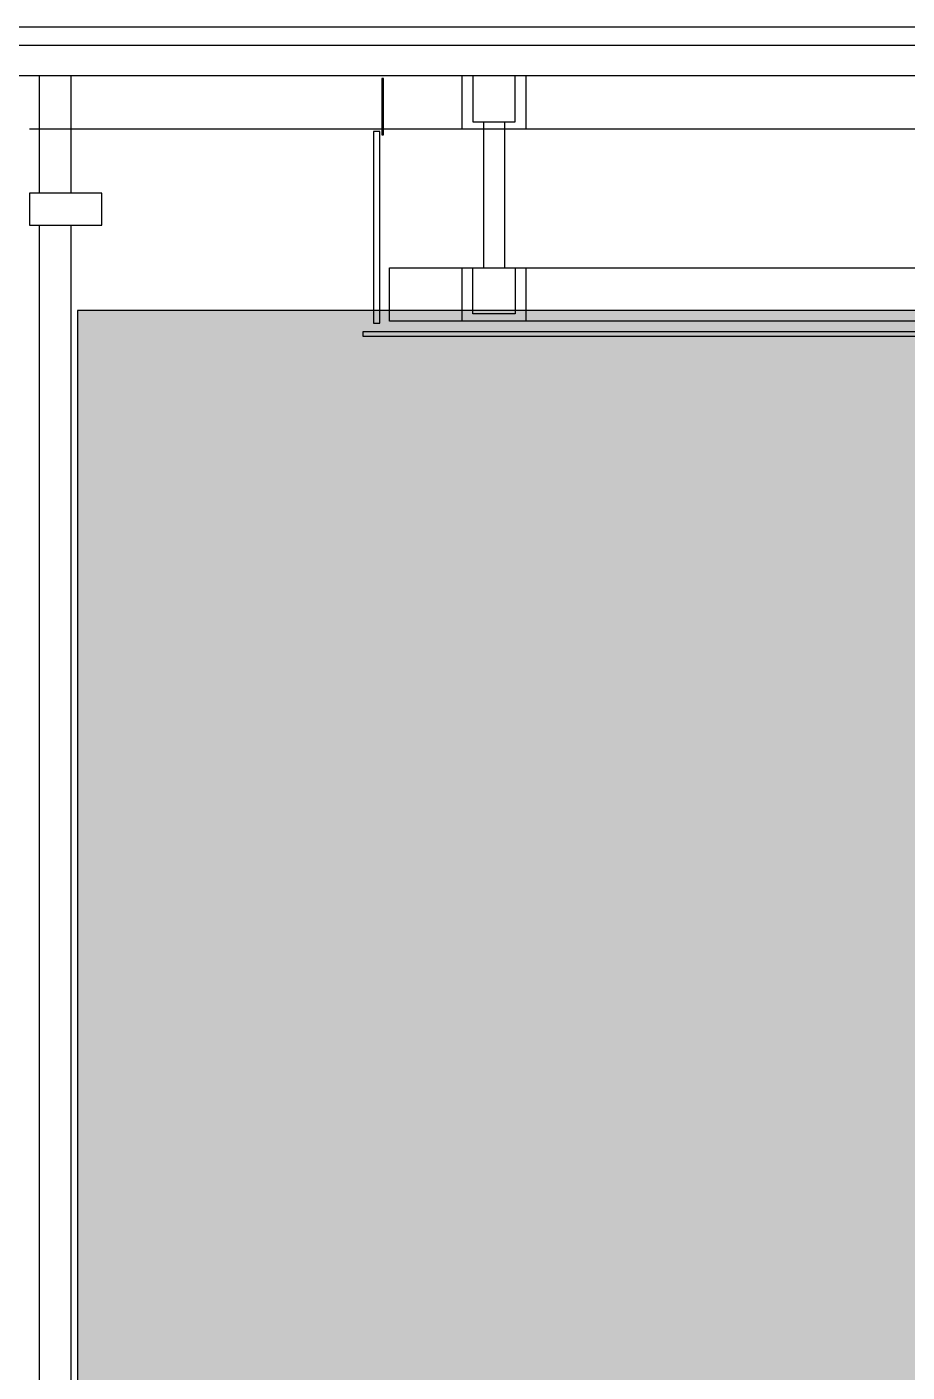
# Model space of a CAD drawing. Header units: metres. Extents: x 19 to 194, y 62 to 154.
# Drawn here: x 29.11 to 33.24, y 134.42 to 140.73 of the extents above; entities that cross this region are included whole.
import ezdxf

# ---------------------------------------------------------------- set-up
doc = ezdxf.new("R2010")
doc.units = ezdxf.units.M
doc.header["$MEASUREMENT"] = 0
doc.layers.add('ALL', color=7, linetype='Continuous')
doc.layers.add('ALL4', color=7, linetype='Continuous')

msp = doc.modelspace()

# ---------------------------------------------------------------- hatches: boundary and pattern name
at = {"layer": 'ALL4', "lineweight": 0, "true_color": 0xe6e6e6, "transparency": 33554687}
h = msp.add_hatch(color=254, dxfattribs=at)
h.dxf.hatch_style = 1
h.paths.add_polyline_path([(181.2945, 128.8704), (187.0549, 128.8704), (187.0549, 139.3912), (29.3495, 139.4008), (29.3495, 127.8507), (32.7796, 127.8507), (32.7295, 82.9907), (29.3495, 82.9907), (29.3495, 69.8204), (187.0545, 69.8204), (187.0545, 83.1151), (181.2945, 83.1151)])

# ---------------------------------------------------------------- linework, layer by layer
at = {"layer": 'ALL', "color": 18, "lineweight": 25, "true_color": 0x000000}
for points in [[(28.5001, 140.7303), (37.2571, 140.7303), (37.2571, 140.6453)], [(36.6001, 140.5003), (36.6001, 140.2503), (29.1251, 140.2503)], [(29.1699, 140.5003), (29.1699, 139.9503)], [(29.3199, 139.9503), (29.3199, 140.5003)], [(31.1532, 140.2503), (31.1532, 140.5003)], [(31.4532, 140.5003), (31.4532, 140.2503)], [(31.2532, 140.2853), (31.2532, 139.6003)], [(31.3532, 140.2853), (31.3532, 139.6003)], [(29.1699, 139.8003), (29.1699, 133.9503)], [(29.3199, 133.9503), (29.3199, 139.8003)], [(30.8126, 139.6002), (36.6001, 139.6003), (36.6001, 139.3503), (30.8126, 139.3502)], [(31.1532, 139.3503), (31.1532, 139.6003)], [(31.4532, 139.6003), (31.4532, 139.3503)]]:
    msp.add_lwpolyline(points, dxfattribs=at)
for points in [[(37.2571, 140.6453), (37.2571, 140.5003), (28.5001, 140.5003), (28.5001, 140.6453)], [(31.2032, 140.5003), (31.2032, 140.2853), (31.4032, 140.2853), (31.4032, 140.5003)], [(30.7856, 140.2243), (30.7856, 140.4883), (30.7776, 140.4883), (30.7776, 140.2243)], [(30.7676, 139.3403), (30.7676, 140.2403), (30.7376, 140.2403), (30.7376, 139.3403)], [(29.1249, 139.8003), (29.4649, 139.8003), (29.4649, 139.9503), (29.1249, 139.9503)], [(36.6001, 139.6003), (36.6001, 139.3503), (30.8126, 139.3503), (30.8126, 139.6003)], [(31.4032, 139.6003), (31.4032, 139.3853), (31.2032, 139.3853), (31.2032, 139.6003)], [(36.9901, 139.3003), (30.6876, 139.3003), (30.6876, 139.2803), (36.9901, 139.2803)]]:
    msp.add_lwpolyline(points, close=True, dxfattribs=at)
at = {"layer": 'ALL4', "color": 18, "lineweight": 25, "true_color": 0x000000}
for points in [[(28.5001, 140.7303), (37.2571, 140.7303), (37.2571, 140.6453)], [(36.6001, 140.5003), (36.6001, 140.2503), (29.1251, 140.2503)], [(29.1699, 140.5003), (29.1699, 139.9503)], [(29.3199, 139.9503), (29.3199, 140.5003)], [(31.1532, 140.2503), (31.1532, 140.5003)], [(31.4532, 140.5003), (31.4532, 140.2503)], [(31.2532, 140.2853), (31.2532, 139.6003)], [(31.3532, 140.2853), (31.3532, 139.6003)], [(29.1699, 139.8003), (29.1699, 133.9503)], [(29.3199, 133.9503), (29.3199, 139.8003)], [(30.8126, 139.6002), (36.6001, 139.6003), (36.6001, 139.3503), (30.8126, 139.3502)], [(31.1532, 139.3503), (31.1532, 139.6003)], [(31.4532, 139.6003), (31.4532, 139.3503)]]:
    msp.add_lwpolyline(points, dxfattribs=at)
for points in [[(37.2571, 140.6453), (37.2571, 140.5003), (28.5001, 140.5003), (28.5001, 140.6453)], [(31.2032, 140.5003), (31.2032, 140.2853), (31.4032, 140.2853), (31.4032, 140.5003)], [(30.7856, 140.2243), (30.7856, 140.4883), (30.7776, 140.4883), (30.7776, 140.2243)], [(30.7676, 139.3403), (30.7676, 140.2403), (30.7376, 140.2403), (30.7376, 139.3403)], [(29.1249, 139.8003), (29.4649, 139.8003), (29.4649, 139.9503), (29.1249, 139.9503)], [(36.6001, 139.6003), (36.6001, 139.3503), (30.8126, 139.3503), (30.8126, 139.6003)], [(31.4032, 139.6003), (31.4032, 139.3853), (31.2032, 139.3853), (31.2032, 139.6003)], [(36.9901, 139.3003), (30.6876, 139.3003), (30.6876, 139.2803), (36.9901, 139.2803)]]:
    msp.add_lwpolyline(points, close=True, dxfattribs=at)
at = {"layer": 'ALL4', "color": 254, "lineweight": 0, "true_color": 0xe6e6e6, "transparency": 33554687}
msp.add_lwpolyline([(181.2945, 128.8704), (187.0549, 128.8704), (187.0549, 139.3912), (29.3495, 139.4008), (29.3495, 127.8507), (32.7796, 127.8507), (32.7295, 82.9907), (29.3495, 82.9907), (29.3495, 69.8204), (187.0545, 69.8204), (187.0545, 83.1151), (181.2945, 83.1151)], close=True, dxfattribs=at)
at = {"layer": 'ALL4', "color": 254, "lineweight": 25, "true_color": 0xe6e6e6}
msp.add_lwpolyline([(181.2945, 128.8704), (187.0549, 128.8704), (187.0549, 139.3912), (29.3495, 139.4008), (29.3495, 127.8507), (32.7796, 127.8507), (32.7295, 82.9907), (29.3495, 82.9907), (29.3495, 69.8204), (187.0545, 69.8204), (187.0545, 83.1151), (181.2945, 83.1151)], close=True, dxfattribs=at)

doc.saveas('drawing.dxf')
